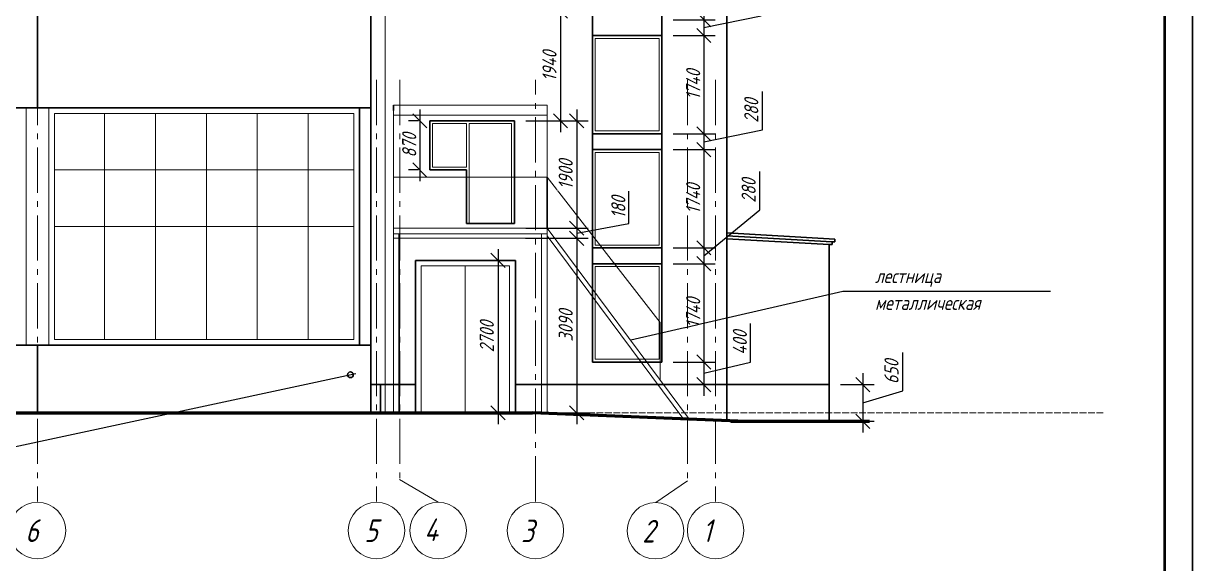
# Model space of a CAD drawing. Header units: millimetres. Extents: x 5341 to 134645, y 2795 to 129189.
# Drawn here: x 113954 to 134645, y 23877 to 33441 of the extents above; entities that cross this region are included whole.
import ezdxf

# ---------------------------------------------------------------- set-up
doc = ezdxf.new("R2010")
doc.units = ezdxf.units.MM
doc.linetypes.add('ACAD_ISO02W100', pattern=[15, 12, -3])
doc.linetypes.add('GOST2.303 6', pattern=[12, 8, -1.5, 1, -1.5])
doc.layers.get('Defpoints').update_dxf_attribs({"color": 1})
doc.layers.add('osi', color=1, linetype='GOST2.303 6', lineweight=15, plot=False)
doc.layers.add('razm', color=5, linetype='Continuous', lineweight=15, plot=False)
for name, color, linetype, lineweight in [('peregorodki', 7, 'Continuous', 20), ('АР_ОкнаЗаполнение', 130, 'Continuous', 20), ('АР_Рамка', 7, 'Continuous', 30), ('АР_Текст', 165, 'Continuous', 25), ('земля', 2, 'Continuous', 60), ('Стены', 170, 'Continuous', 30)]:
    doc.layers.add(name, color=color, linetype=linetype, lineweight=lineweight)
doc.styles.add('GOST 2.304', font='CS_Gost2304.shx', dxfattribs={"oblique": 15})
doc.styles.add('style2', font='CS_Gost2304.shx', dxfattribs={"oblique": 15})
doc.styles.add('ГОСТ 2.304', font='CS_Gost2304.shx')
doc.dimstyles.new('СПДС', dxfattribs={"dimscale": 100, "dimtxt": 2.5, "dimasz": 2.5, "dimexe": 2, "dimexo": 2, "dimtad": 1, "dimdec": 0, "dimrnd": 0.001, "dimtxsty": 'ГОСТ 2.304', "dimblk": 'ARCHTICK', "dimblk1": 'ARCHTICK', "dimblk2": 'OBLIQUE', "dimcen": 2.5, "dimdle": 2, "dimadec": 0, "dimazin": 2, "dimtfac": 0.75, "dimtdec": 0, "dimtmove": 1, "dimatfit": 3, "dimfxl": 1, "dimtfill": 1, "dimtolj": 1, "dimarcsym": 1})

# ---------------------------------------------------------------- blocks, each defined once
blk = doc.blocks.new('_Oblique')
at = {"color": 0, "linetype": 'ByBlock', "lineweight": -2}
blk.add_line((-0.5, -0.5), (0.5, 0.5), dxfattribs=at)
blk = doc.blocks.new('*D111')
at = {"layer": 'Defpoints', "color": 0, "ltscale": 200, "transparency": 16777216}
for p in [(125254, 35246), (125254, 33506), (125995, 33506)]:
    blk.add_point(p, dxfattribs=at)
at = {"layer": 'razm', "lineweight": -2, "ltscale": 200, "transparency": 16777216}
for p, q in [((125995, 35446), (125995, 33306)), ((125454, 35246), (126195, 35246)), ((125454, 33506), (126195, 33506))]:
    blk.add_line(p, q, dxfattribs=at)
at = {"layer": 'razm', "lineweight": -2, "ltscale": 200, "transparency": 16777216, "xscale": 250, "yscale": 250, "zscale": 250}
for p, rotation in [((125995, 35246), 90), ((125995, 33506), 270)]:
    blk.add_blockref('_Oblique', p, dxfattribs=dict(at, rotation=rotation))
at = {"layer": 'razm', "ltscale": 200, "transparency": 16777216, "insert": (125807, 34376), "char_height": 250, "attachment_point": 5, "rotation": 90, "style": 'style2', "bg_fill": 3, "box_fill_scale": 1.1, "bg_fill_color": 256, "bg_fill_true_color": 13158600, "bg_fill_transparency": 0}
blk.add_mtext('\\A1;1740', dxfattribs=at)
blk = doc.blocks.new('*D112')
at = {"layer": 'Defpoints', "color": 0, "ltscale": 200, "transparency": 16777216}
for p in [(125254, 33506), (125254, 33226), (125995, 33226)]:
    blk.add_point(p, dxfattribs=at)
at = {"layer": 'razm', "lineweight": -2, "ltscale": 200, "transparency": 16777216}
for p, q in [((127009, 33575), (127009, 34255)), ((125995, 33706), (125995, 33026)), ((125995, 33366), (127009, 33575)), ((125454, 33506), (126195, 33506)), ((125454, 33226), (126195, 33226))]:
    blk.add_line(p, q, dxfattribs=at)
at = {"layer": 'razm', "lineweight": -2, "ltscale": 200, "transparency": 16777216, "xscale": 250, "yscale": 250, "zscale": 250}
for p, rotation in [((125995, 33506), 90), ((125995, 33226), 270)]:
    blk.add_blockref('_Oblique', p, dxfattribs=dict(at, rotation=rotation))
at = {"layer": 'razm', "ltscale": 200, "transparency": 16777216, "insert": (126812, 33915), "char_height": 250, "attachment_point": 5, "rotation": 90, "style": 'style2', "bg_fill": 3, "box_fill_scale": 1.1, "bg_fill_color": 256, "bg_fill_true_color": 13158600, "bg_fill_transparency": 0}
blk.add_mtext('\\A1;280', dxfattribs=at)
blk = doc.blocks.new('*D113')
at = {"layer": 'Defpoints', "color": 0, "ltscale": 200, "transparency": 16777216}
for p in [(125254, 33226), (125254, 31486), (125995, 31486)]:
    blk.add_point(p, dxfattribs=at)
at = {"layer": 'razm', "lineweight": -2, "ltscale": 200, "transparency": 16777216}
for p, q in [((125995, 33426), (125995, 31286)), ((125454, 33226), (126195, 33226)), ((125454, 31486), (126195, 31486))]:
    blk.add_line(p, q, dxfattribs=at)
at = {"layer": 'razm', "lineweight": -2, "ltscale": 200, "transparency": 16777216, "xscale": 250, "yscale": 250, "zscale": 250}
for p, rotation in [((125995, 33226), 90), ((125995, 31486), 270)]:
    blk.add_blockref('_Oblique', p, dxfattribs=dict(at, rotation=rotation))
at = {"layer": 'razm', "ltscale": 200, "transparency": 16777216, "insert": (125807, 32356), "char_height": 250, "attachment_point": 5, "rotation": 90, "style": 'style2', "bg_fill": 3, "box_fill_scale": 1.1, "bg_fill_color": 256, "bg_fill_true_color": 13158600, "bg_fill_transparency": 0}
blk.add_mtext('\\A1;1740', dxfattribs=at)
blk = doc.blocks.new('*D114')
at = {"layer": 'Defpoints', "color": 0, "ltscale": 200, "transparency": 16777216}
for p in [(125254, 31486), (125254, 31206), (125995, 31206)]:
    blk.add_point(p, dxfattribs=at)
at = {"layer": 'razm', "lineweight": -2, "ltscale": 200, "transparency": 16777216}
for p, q in [((127032, 31555), (127032, 32235)), ((125995, 31686), (125995, 31006)), ((125454, 31486), (126195, 31486)), ((125995, 31346), (127032, 31555)), ((125454, 31206), (126195, 31206))]:
    blk.add_line(p, q, dxfattribs=at)
at = {"layer": 'razm', "lineweight": -2, "ltscale": 200, "transparency": 16777216, "xscale": 250, "yscale": 250, "zscale": 250}
for p, rotation in [((125995, 31486), 90), ((125995, 31206), 270)]:
    blk.add_blockref('_Oblique', p, dxfattribs=dict(at, rotation=rotation))
at = {"layer": 'razm', "ltscale": 200, "transparency": 16777216, "insert": (126835, 31895), "char_height": 250, "attachment_point": 5, "rotation": 90, "style": 'style2', "bg_fill": 3, "box_fill_scale": 1.1, "bg_fill_color": 256, "bg_fill_true_color": 13158600, "bg_fill_transparency": 0}
blk.add_mtext('\\A1;280', dxfattribs=at)
blk = doc.blocks.new('*D115')
at = {"layer": 'Defpoints', "color": 0, "ltscale": 200, "transparency": 16777216}
for p in [(125254, 31206), (125254, 29466), (125995, 29466)]:
    blk.add_point(p, dxfattribs=at)
at = {"layer": 'razm', "lineweight": -2, "ltscale": 200, "transparency": 16777216}
for p, q in [((125995, 31406), (125995, 29266)), ((125454, 31206), (126195, 31206)), ((125454, 29466), (126195, 29466))]:
    blk.add_line(p, q, dxfattribs=at)
at = {"layer": 'razm', "lineweight": -2, "ltscale": 200, "transparency": 16777216, "xscale": 250, "yscale": 250, "zscale": 250}
for p, rotation in [((125995, 31206), 90), ((125995, 29466), 270)]:
    blk.add_blockref('_Oblique', p, dxfattribs=dict(at, rotation=rotation))
at = {"layer": 'razm', "ltscale": 200, "transparency": 16777216, "insert": (125807, 30336), "char_height": 250, "attachment_point": 5, "rotation": 90, "style": 'style2', "bg_fill": 3, "box_fill_scale": 1.1, "bg_fill_color": 256, "bg_fill_true_color": 13158600, "bg_fill_transparency": 0}
blk.add_mtext('\\A1;1740', dxfattribs=at)
blk = doc.blocks.new('*D116')
at = {"layer": 'Defpoints', "color": 0, "ltscale": 200, "transparency": 16777216}
for p in [(125254, 29466), (125254, 29186), (125995, 29186)]:
    blk.add_point(p, dxfattribs=at)
at = {"layer": 'razm', "lineweight": -2, "ltscale": 200, "transparency": 16777216}
for p, q in [((126985, 30140), (126985, 30819)), ((125995, 29326), (126985, 30140)), ((125995, 29666), (125995, 28986)), ((125454, 29466), (126195, 29466)), ((125454, 29186), (126195, 29186))]:
    blk.add_line(p, q, dxfattribs=at)
at = {"layer": 'razm', "lineweight": -2, "ltscale": 200, "transparency": 16777216, "xscale": 250, "yscale": 250, "zscale": 250}
for p, rotation in [((125995, 29466), 90), ((125995, 29186), 270)]:
    blk.add_blockref('_Oblique', p, dxfattribs=dict(at, rotation=rotation))
at = {"layer": 'razm', "ltscale": 200, "transparency": 16777216, "insert": (126788, 30479), "char_height": 250, "attachment_point": 5, "rotation": 90, "style": 'style2', "bg_fill": 3, "box_fill_scale": 1.1, "bg_fill_color": 256, "bg_fill_true_color": 13158600, "bg_fill_transparency": 0}
blk.add_mtext('\\A1;280', dxfattribs=at)
blk = doc.blocks.new('*D117')
at = {"layer": 'Defpoints', "color": 0, "ltscale": 200, "transparency": 16777216}
for p in [(125254, 29186), (125254, 27446), (125995, 27446)]:
    blk.add_point(p, dxfattribs=at)
at = {"layer": 'razm', "lineweight": -2, "ltscale": 200, "transparency": 16777216}
for p, q in [((125995, 29386), (125995, 27246)), ((125454, 29186), (126195, 29186)), ((125454, 27446), (126195, 27446))]:
    blk.add_line(p, q, dxfattribs=at)
at = {"layer": 'razm', "lineweight": -2, "ltscale": 200, "transparency": 16777216, "xscale": 250, "yscale": 250, "zscale": 250}
for p, rotation in [((125995, 29186), 90), ((125995, 27446), 270)]:
    blk.add_blockref('_Oblique', p, dxfattribs=dict(at, rotation=rotation))
at = {"layer": 'razm', "ltscale": 200, "transparency": 16777216, "insert": (125807, 28316), "char_height": 250, "attachment_point": 5, "rotation": 90, "style": 'style2', "bg_fill": 3, "box_fill_scale": 1.1, "bg_fill_color": 256, "bg_fill_true_color": 13158600, "bg_fill_transparency": 0}
blk.add_mtext('\\A1;1740', dxfattribs=at)
blk = doc.blocks.new('*D118')
at = {"layer": 'Defpoints', "color": 0, "ltscale": 200, "transparency": 16777216}
for p in [(125254, 27446), (125220, 27046), (125995, 27046)]:
    blk.add_point(p, dxfattribs=at)
at = {"layer": 'razm', "lineweight": -2, "ltscale": 200, "transparency": 16777216}
for p, q in [((126821, 27446), (126821, 28128)), ((125995, 27646), (125995, 26846)), ((125454, 27446), (126195, 27446)), ((125995, 27246), (126821, 27446)), ((125420, 27046), (126195, 27046))]:
    blk.add_line(p, q, dxfattribs=at)
at = {"layer": 'razm', "lineweight": -2, "ltscale": 200, "transparency": 16777216, "xscale": 250, "yscale": 250, "zscale": 250}
for p, rotation in [((125995, 27446), 90), ((125995, 27046), 270)]:
    blk.add_blockref('_Oblique', p, dxfattribs=dict(at, rotation=rotation))
at = {"layer": 'razm', "ltscale": 200, "transparency": 16777216, "insert": (126633, 27787), "char_height": 250, "attachment_point": 5, "rotation": 90, "style": 'style2', "bg_fill": 3, "box_fill_scale": 1.1, "bg_fill_color": 256, "bg_fill_true_color": 13158600, "bg_fill_transparency": 0}
blk.add_mtext('\\A1;400', dxfattribs=at)
blk = doc.blocks.new('*D124')
at = {"layer": 'Defpoints', "color": 0, "ltscale": 200, "transparency": 16777216}
for p in [(122534, 33656), (122644, 31716), (123459, 31716)]:
    blk.add_point(p, dxfattribs=at)
at = {"layer": 'razm', "lineweight": -2, "ltscale": 200, "transparency": 16777216}
for p, q in [((123459, 33856), (123459, 31516)), ((122734, 33656), (123659, 33656)), ((122844, 31716), (123659, 31716))]:
    blk.add_line(p, q, dxfattribs=at)
at = {"layer": 'razm', "lineweight": -2, "ltscale": 200, "transparency": 16777216, "xscale": 250, "yscale": 250, "zscale": 250}
for p, rotation in [((123459, 33656), 90), ((123459, 31716), 270)]:
    blk.add_blockref('_Oblique', p, dxfattribs=dict(at, rotation=rotation))
at = {"layer": 'razm', "ltscale": 200, "transparency": 16777216, "insert": (123264, 32686), "char_height": 250, "attachment_point": 5, "rotation": 90, "style": 'style2', "bg_fill": 3, "box_fill_scale": 1.1, "bg_fill_color": 256, "bg_fill_true_color": 13158600, "bg_fill_transparency": 0}
blk.add_mtext('\\A1;1940', dxfattribs=at)
blk = doc.blocks.new('*D125')
at = {"layer": 'Defpoints', "color": 0, "ltscale": 200, "transparency": 16777216}
for p in [(122644, 31716), (122644, 29816), (123746, 29816)]:
    blk.add_point(p, dxfattribs=at)
at = {"layer": 'razm', "lineweight": -2, "ltscale": 200, "transparency": 16777216}
for p, q in [((123746, 31916), (123746, 29616)), ((122844, 31716), (123946, 31716)), ((122844, 29816), (123946, 29816))]:
    blk.add_line(p, q, dxfattribs=at)
at = {"layer": 'razm', "lineweight": -2, "ltscale": 200, "transparency": 16777216, "xscale": 250, "yscale": 250, "zscale": 250}
for p, rotation in [((123746, 31716), 90), ((123746, 29816), 270)]:
    blk.add_blockref('_Oblique', p, dxfattribs=dict(at, rotation=rotation))
at = {"layer": 'razm', "ltscale": 200, "transparency": 16777216, "insert": (123551, 30766), "char_height": 250, "attachment_point": 5, "rotation": 90, "style": 'style2', "bg_fill": 3, "box_fill_scale": 1.1, "bg_fill_color": 256, "bg_fill_true_color": 13158600, "bg_fill_transparency": 0}
blk.add_mtext('\\A1;1900', dxfattribs=at)
blk = doc.blocks.new('*D126')
at = {"layer": 'Defpoints', "color": 0, "ltscale": 200, "transparency": 16777216}
for p in [(122644, 29816), (122639, 29636), (123746, 29636)]:
    blk.add_point(p, dxfattribs=at)
at = {"layer": 'razm', "lineweight": -2, "ltscale": 200, "transparency": 16777216}
for p, q in [((124670, 29898), (124670, 30471)), ((123746, 30016), (123746, 29436)), ((122844, 29816), (123946, 29816)), ((123746, 29726), (124670, 29898)), ((122839, 29636), (123946, 29636))]:
    blk.add_line(p, q, dxfattribs=at)
at = {"layer": 'razm', "lineweight": -2, "ltscale": 200, "transparency": 16777216, "xscale": 250, "yscale": 250, "zscale": 250}
for p, rotation in [((123746, 29816), 90), ((123746, 29636), 270)]:
    blk.add_blockref('_Oblique', p, dxfattribs=dict(at, rotation=rotation))
at = {"layer": 'razm', "ltscale": 200, "transparency": 16777216, "insert": (124482, 30184), "char_height": 250, "attachment_point": 5, "rotation": 90, "style": 'style2', "bg_fill": 3, "box_fill_scale": 1.1, "bg_fill_color": 256, "bg_fill_true_color": 13158600, "bg_fill_transparency": 0}
blk.add_mtext('\\A1;180', dxfattribs=at)
blk = doc.blocks.new('*D127')
at = {"layer": 'Defpoints', "color": 0, "ltscale": 200, "transparency": 16777216}
for p in [(122639, 29636), (122664, 26546), (123746, 26546)]:
    blk.add_point(p, dxfattribs=at)
at = {"layer": 'razm', "lineweight": -2, "ltscale": 200, "transparency": 16777216}
for p, q in [((123746, 29836), (123746, 26346)), ((122839, 29636), (123946, 29636)), ((122864, 26546), (123946, 26546))]:
    blk.add_line(p, q, dxfattribs=at)
at = {"layer": 'razm', "lineweight": -2, "ltscale": 200, "transparency": 16777216, "xscale": 250, "yscale": 250, "zscale": 250}
for p, rotation in [((123746, 29636), 90), ((123746, 26546), 270)]:
    blk.add_blockref('_Oblique', p, dxfattribs=dict(at, rotation=rotation))
at = {"layer": 'razm', "ltscale": 200, "transparency": 16777216, "insert": (123551, 28091), "char_height": 250, "attachment_point": 5, "rotation": 90, "style": 'style2', "bg_fill": 3, "box_fill_scale": 1.1, "bg_fill_color": 256, "bg_fill_true_color": 13158600, "bg_fill_transparency": 0}
blk.add_mtext('\\A1;3090', dxfattribs=at)
blk = doc.blocks.new('*D156')
at = {"layer": 'Defpoints', "color": 0, "ltscale": 200, "transparency": 16777216}
for p in [(128214, 27046), (128214, 26396), (128810, 26396)]:
    blk.add_point(p, dxfattribs=at)
at = {"layer": 'razm', "lineweight": -2, "ltscale": 200, "transparency": 16777216}
for p, q in [((129516, 26933), (129516, 27612)), ((128810, 27246), (128810, 26196)), ((128414, 27046), (129010, 27046)), ((128810, 26721), (129516, 26933)), ((128414, 26396), (129010, 26396))]:
    blk.add_line(p, q, dxfattribs=at)
at = {"layer": 'razm', "lineweight": -2, "ltscale": 200, "transparency": 16777216, "xscale": 250, "yscale": 250, "zscale": 250}
for p, rotation in [((128810, 27046), 90), ((128810, 26396), 270)]:
    blk.add_blockref('_Oblique', p, dxfattribs=dict(at, rotation=rotation))
at = {"layer": 'razm', "ltscale": 200, "transparency": 16777216, "insert": (129316, 27272), "char_height": 250, "attachment_point": 5, "rotation": 90, "style": 'style2', "bg_fill": 3, "box_fill_scale": 1.1, "bg_fill_color": 256, "bg_fill_true_color": 13158600, "bg_fill_transparency": 0}
blk.add_mtext('\\A1;650', dxfattribs=at)
blk = doc.blocks.new('*D158')
at = {"layer": 'Defpoints', "color": 0, "ltscale": 200, "transparency": 16777216}
for p in [(122664, 29246), (122353, 26546), (122664, 26546)]:
    blk.add_point(p, dxfattribs=at)
at = {"layer": 'razm', "lineweight": -2, "ltscale": 200, "transparency": 16777216}
for p, q in [((122353, 29446), (122353, 26346)), ((122464, 29246), (122153, 29246)), ((122464, 26546), (122153, 26546))]:
    blk.add_line(p, q, dxfattribs=at)
at = {"layer": 'razm', "lineweight": -2, "ltscale": 200, "transparency": 16777216, "xscale": 250, "yscale": 250, "zscale": 250}
for p, rotation in [((122353, 29246), 90), ((122353, 26546), 270)]:
    blk.add_blockref('_Oblique', p, dxfattribs=dict(at, rotation=rotation))
at = {"layer": 'razm', "ltscale": 200, "transparency": 16777216, "insert": (122155, 27896), "char_height": 250, "attachment_point": 5, "rotation": 90, "style": 'style2', "bg_fill": 3, "box_fill_scale": 1.1, "bg_fill_color": 256, "bg_fill_true_color": 13158600, "bg_fill_transparency": 0}
blk.add_mtext('\\A1;2700', dxfattribs=at)
blk = doc.blocks.new('*D159')
at = {"layer": 'Defpoints', "color": 0, "ltscale": 200, "transparency": 16777216}
for p in [(121144, 31716), (120970, 30846), (121144, 30846)]:
    blk.add_point(p, dxfattribs=at)
at = {"layer": 'razm', "lineweight": -2, "ltscale": 200, "transparency": 16777216}
for p, q in [((120970, 31916), (120970, 30646)), ((120944, 31716), (120770, 31716)), ((120944, 30846), (120770, 30846))]:
    blk.add_line(p, q, dxfattribs=at)
at = {"layer": 'razm', "lineweight": -2, "ltscale": 200, "transparency": 16777216, "xscale": 250, "yscale": 250, "zscale": 250}
for p, rotation in [((120970, 31716), 90), ((120970, 30846), 270)]:
    blk.add_blockref('_Oblique', p, dxfattribs=dict(at, rotation=rotation))
at = {"layer": 'razm', "ltscale": 200, "transparency": 16777216, "insert": (120782, 31281), "char_height": 250, "attachment_point": 5, "rotation": 90, "style": 'style2', "bg_fill": 3, "box_fill_scale": 1.1, "bg_fill_color": 256, "bg_fill_true_color": 13158600, "bg_fill_transparency": 0}
blk.add_mtext('\\A1;870', dxfattribs=at)

msp = doc.modelspace()

# ---------------------------------------------------------------- linework, layer by layer
at = {"layer": 'osi', "ltscale": 100}
for p, q in [((114204.3, 32441), (114204.3, 24978.9)), ((120204.3, 32441), (120204.3, 24978.9)), ((121293.3, 24963.9), (120609.3, 25365.7)), ((125704.3, 25344.1), (125144, 24956.5))]:
    msp.add_line(p, q, dxfattribs=at)
at = {"layer": 'osi', "linetype": 'Continuous', "ltscale": 100}
for centre in [(114204.3, 24463.9), (120204.3, 24463.9), (121293.3, 24463.9), (123014.3, 24463.9), (125138.8, 24459), (126204.3, 24463.9)]:
    msp.add_circle(centre, 500, dxfattribs=at)
at = {"layer": 'peregorodki', "ltscale": 100}
for p, q in [((120354.3, 40785.8), (120354.3, 26545.8)), ((120504.3, 31995.8), (123224.3, 31995.8)), ((120504.3, 30715.8), (120504.3, 31895.8)), ((123224.3, 31995.8), (123224.3, 31895.8)), ((123224.3, 30715.8), (123224.3, 31895.8)), ((120504.3, 31815.8), (123224.3, 31815.8)), ((120504.3, 29815.8), (120504.3, 30715.8)), ((120504.3, 30715.8), (123224.3, 30715.8)), ((125223.5, 28145.8), (123224.3, 30715.8)), ((120504.3, 29915.8), (120504.3, 26545.8)), ((123224.3, 29915.8), (123224.3, 26526.8)), ((125744.3, 26426.8), (123224.3, 29815.8)), ((123224.3, 29715.3), (120504.3, 29715.8)), ((123124.3, 29715.3), (123124.3, 26530.8)), ((125641.6, 26430.9), (123224.3, 29681.8)), ((125223.5, 27127.2), (125223.5, 28145.8))]:
    msp.add_line(p, q, dxfattribs=at)
msp.add_lwpolyline([(120504.3, 29635.8), (123224.3, 29635.8), (123224.3, 29815.8), (120504.3, 29815.8)], close=True, dxfattribs=at)
at = {"layer": 'АР_ОкнаЗаполнение', "ltscale": 100}
for p, q in [((115392.5, 31845.8), (115392.5, 27845.8)), ((116292.5, 31845.8), (116292.5, 27845.8)), ((117192.5, 31845.8), (117192.5, 27845.8)), ((118092.5, 31845.8), (118092.5, 27845.8)), ((118992.5, 31845.8), (118992.5, 27845.8)), ((119804.3, 30845.8), (114504.3, 30845.8)), ((119804.3, 29845.8), (114504.3, 29845.8)), ((121774.3, 29145.8), (121774.3, 26565.8))]:
    msp.add_line(p, q, dxfattribs=at)
for points in [[(124074.3, 33175.8), (125204.3, 33175.8), (125204.3, 31535.8), (124074.3, 31535.8)], [(114004.3, 31945.8), (114404.3, 31945.8), (114404.3, 27745.8), (114004.3, 27745.8)], [(114504.3, 31845.8), (119804.3, 31845.8), (119804.3, 27845.8), (114504.3, 27845.8)], [(121194.3, 31665.8), (121794.3, 31665.8), (121794.3, 30895.8), (121194.3, 30895.8)], [(121844.3, 31665.8), (122594.3, 31665.8), (122594.3, 29895.8), (121844.3, 29895.8)], [(124074.3, 31155.8), (125204.3, 31155.8), (125204.3, 29515.8), (124074.3, 29515.8)], [(120994.3, 29145.8), (122554.3, 29145.8), (122554.3, 26565.8), (120994.3, 26565.8)], [(124074.3, 29135.8), (125204.3, 29135.8), (125204.3, 27495.8), (124074.3, 27495.8)]]:
    msp.add_lwpolyline(points, close=True, dxfattribs=at)
at = {"layer": 'АР_Рамка'}
msp.add_line((134644.5, 2795), (134644.5, 44795), dxfattribs=at)
at = {"layer": 'АР_Рамка', "lineweight": 50}
msp.add_lwpolyline([(134144.5, 3295), (77244.5, 3295), (77244.5, 44295), (134144.5, 44295), (134144.5, 3295)], close=True, dxfattribs=at)
at = {"layer": 'АР_Текст', "lineweight": 25}
for p, q in [((132131.3, 28696), (128452.7, 28696)), ((113537.3, 25889.9), (119839, 27240.1))]:
    msp.add_line(p, q, dxfattribs=at)
at = {"layer": 'земля', "ltscale": 100}
msp.add_line((128927.9, 26395.8), (126472.2, 26395.8), dxfattribs=at)
at = {"layer": 'Стены', "ltscale": 100}
for p, q in [((126404.3, 40785.8), (126404.3, 26395.8)), ((124024.3, 39285.8), (124024.3, 27445.8)), ((125254.3, 39285.8), (125254.3, 27445.8)), ((120104.3, 37945.8), (120104.3, 26545.8)), ((114204.3, 33745.8), (114204.3, 31945.8)), ((124024.3, 33225.8), (125254.3, 33225.8)), ((90204.3, 31945.8), (120104.3, 31945.8)), ((119904.3, 31945.8), (119904.3, 27745.8)), ((120504.3, 31995.8), (120504.3, 31895.8)), ((122644.3, 31715.8), (121144.3, 31715.8)), ((121144.3, 31715.8), (121144.3, 30845.8)), ((122644.3, 31715.8), (122644.3, 29895.8)), ((124024.3, 31485.8), (125254.3, 31485.8)), ((124024.3, 31205.8), (125254.3, 31205.8)), ((121144.3, 30845.8), (121794.3, 30845.8)), ((121794.3, 30845.8), (121794.3, 29895.8)), ((123224.3, 30715.8), (123224.3, 29815.8)), ((120604.3, 29715.8), (120604.3, 26545.8)), ((126404.3, 29733.8), (128314.3, 29623.4)), ((126404.3, 29680.9), (128264.3, 29573.4)), ((126404.3, 29628.1), (128214.3, 29523.4)), ((128314.3, 29623.4), (128314.3, 29573.4)), ((124024.3, 29465.8), (125254.3, 29465.8)), ((128214.3, 29523.4), (128214.3, 26395.8)), ((128264.3, 29523.4), (128214.3, 29523.4)), ((128314.3, 29573.4), (128264.3, 29573.4)), ((128264.3, 29573.4), (128264.3, 29523.4)), ((120894.3, 29245.8), (120894.3, 26545.8)), ((120894.3, 29245.8), (122664.3, 29245.8)), ((122664.3, 29245.8), (122664.3, 26545.8)), ((124024.3, 29185.8), (125254.3, 29185.8)), ((108264.3, 27745.8), (120104.3, 27745.8)), ((114204.3, 27745.8), (114204.3, 26545.8)), ((124024.3, 27445.8), (125254.3, 27445.8)), ((120894.3, 27045.8), (120104.3, 27045.8)), ((120274.3, 26545.8), (120274.3, 27045.8)), ((126404.3, 27045.8), (122664.3, 27045.8)), ((128214.3, 27045.8), (126404.3, 27045.8)), ((126524.3, 26395.8), (122744.3, 26545.8))]:
    msp.add_line(p, q, dxfattribs=at)
at = {"layer": 'Стены', "color": 1, "linetype": 'ACAD_ISO02W100', "lineweight": 15, "ltscale": 10}
msp.add_line((83744.3, 26545.8), (133069.1, 26545.8), dxfattribs=at)
at = {"layer": 'Стены', "ltscale": 100}
msp.add_circle((119741, 27220.3), 50, dxfattribs=at)

# ---------------------------------------------------------------- texts
at = {"layer": 'osi', "color": 7, "lineweight": 25, "style": 'GOST 2.304', "oblique": 15}
for s, p in [('6', (113988.7, 24260.7)), ('5', (119988.7, 24260.7)), ('4', (121045.2, 24275.8)), ('3', (122762.5, 24255.8)), ('2', (124905.7, 24250.9)), ('1', (125971.2, 24260.7))]:
    msp.add_text(s, height=400, dxfattribs=at).set_placement(p)
at = {"layer": 'АР_Текст', "lineweight": 25, "style": 'GOST 2.304', "oblique": 15}
for s, p in [('лестница', (129025.5, 28843)), ('металлическая', (129025.5, 28368.2))]:
    msp.add_text(s, height=250, dxfattribs=at).set_placement(p)

# ---------------------------------------------------------------- next in the draw order: dimensions: what is measured, and where the dimension line sits
at = {"layer": 'razm', "color": 1, "ltscale": 200}
for base, p1, p2, override, picture, middle in [((125995, 33505.8), (125254.3, 35245.8), (125254.3, 33505.8), {"dimtxsty": 'style2', "dimblk": 'Oblique', "dimclrd": 256, "dimclre": 256, "dimclrt": 256}, '*D111', (125807.5, 34375.8)), ((123458.7, 31715.8), (122534.3, 33655.8), (122644.3, 31715.8), {"dimtxsty": 'style2', "dimblk": 'Oblique', "dimclrd": 256, "dimclre": 256, "dimclrt": 256}, '*D124', (123264, 32685.8)), ((120969.5, 30845.8), (121144.3, 31715.8), (121144.3, 30845.8), {"dimtxsty": 'style2', "dimblk": 'Oblique', "dimclrd": 256, "dimclre": 256, "dimclrt": 256}, '*D159', (120782, 31280.8)), ((128810, 26395.8), (128214.3, 27045.8), (128214.3, 26395.8), {"dimlfac": 1, "dimtxsty": 'style2', "dimblk": 'Oblique', "dimclrd": 256, "dimclre": 256, "dimclrt": 256, "dimtolj": 1}, '*D156', (129316.1, 26995.1))]:
    dim = msp.add_linear_dim(base=base, p1=p1, p2=p2, angle=90, dimstyle='СПДС', override=override, dxfattribs=at)
    dim.commit()
    dim.dimension.update_dxf_attribs({"geometry": picture, "text_midpoint": middle})

# ---------------------------------------------------------------- next in the draw order: linework, layer by layer
at = {"layer": 'osi', "ltscale": 100}
msp.add_line((120614.3, 32441), (120614.3, 25365.7), dxfattribs=at)

# ---------------------------------------------------------------- next in the draw order: dimensions: what is measured, and where the dimension line sits
at = {"layer": 'razm', "color": 1, "ltscale": 200}
dim = msp.add_linear_dim(base=(125995, 33225.8), p1=(125254.3, 33505.8), p2=(125254.3, 33225.8), angle=90, dimstyle='СПДС', override={"dimtxsty": 'style2', "dimblk": 'Oblique', "dimclrd": 256, "dimclre": 256, "dimclrt": 256}, dxfattribs=at)
dim.commit()
dim.dimension.update_dxf_attribs({"geometry": '*D112', "text_midpoint": (127009.4, 33637.7), "dimtype": 160})
dim = msp.add_linear_dim(base=(123745.8, 29815.8), p1=(122644.3, 31715.8), p2=(122644.3, 29815.8), angle=90, dimstyle='СПДС', override={"dimtxsty": 'style2', "dimblk": 'Oblique', "dimclrd": 256, "dimclre": 256, "dimclrt": 256}, dxfattribs=at)
dim.commit()
dim.dimension.update_dxf_attribs({"geometry": '*D125', "text_midpoint": (123551.1, 30765.8)})

# ---------------------------------------------------------------- next in the draw order: dimensions: what is measured, and where the dimension line sits
dim = msp.add_linear_dim(base=(125995, 31485.8), p1=(125254.3, 33225.8), p2=(125254.3, 31485.8), angle=90, dimstyle='СПДС', override={"dimtxsty": 'style2', "dimblk": 'Oblique', "dimclrd": 256, "dimclre": 256, "dimclrt": 256}, dxfattribs=at)
dim.commit()
dim.dimension.update_dxf_attribs({"geometry": '*D113', "text_midpoint": (125807.5, 32355.8)})
dim = msp.add_linear_dim(base=(123745.8, 29635.8), p1=(122644.3, 29815.8), p2=(122638.5, 29635.8), angle=90, dimstyle='СПДС', override={"dimtxsty": 'style2', "dimblk": 'Oblique', "dimclrd": 256, "dimclre": 256, "dimclrt": 256}, dxfattribs=at)
dim.commit()
dim.dimension.update_dxf_attribs({"geometry": '*D126', "text_midpoint": (124669.6, 29960), "dimtype": 160})

# ---------------------------------------------------------------- next in the draw order: dimensions: what is measured, and where the dimension line sits
dim = msp.add_linear_dim(base=(125995, 31205.8), p1=(125254.3, 31485.8), p2=(125254.3, 31205.8), angle=90, dimstyle='СПДС', override={"dimtxsty": 'style2', "dimblk": 'Oblique', "dimclrd": 256, "dimclre": 256, "dimclrt": 256}, dxfattribs=at)
dim.commit()
dim.dimension.update_dxf_attribs({"geometry": '*D114', "text_midpoint": (127031.7, 31617.7), "dimtype": 160})
dim = msp.add_linear_dim(base=(123745.8, 26545.8), p1=(122638.5, 29635.8), p2=(122664.3, 26545.8), angle=90, dimstyle='СПДС', override={"dimtxsty": 'style2', "dimblk": 'Oblique', "dimclrd": 256, "dimclre": 256, "dimclrt": 256}, dxfattribs=at)
dim.commit()
dim.dimension.update_dxf_attribs({"geometry": '*D127', "text_midpoint": (123551.1, 28090.8)})

# ---------------------------------------------------------------- next in the draw order: linework, layer by layer
at = {"layer": 'osi', "ltscale": 100}
msp.add_line((123014.3, 24978.9), (123014.3, 32441), dxfattribs=at)
at = {"layer": 'земля', "ltscale": 100}
msp.add_line((126744.3, 26395.8), (122964.3, 26545.8), dxfattribs=at)
at = {"layer": 'Стены', "ltscale": 100}
msp.add_line((122644.3, 29895.8), (121794.3, 29895.8), dxfattribs=at)

# ---------------------------------------------------------------- next in the draw order: dimensions: what is measured, and where the dimension line sits
at = {"layer": 'razm', "color": 1, "ltscale": 200}
for base, p1, p2, picture, middle in [((125995, 29465.8), (125254.3, 31205.8), (125254.3, 29465.8), '*D115', (125807.5, 30335.8)), ((122352.6, 26545.8), (122664.3, 29245.8), (122664.3, 26545.8), '*D158', (122155.4, 27895.8))]:
    dim = msp.add_linear_dim(base=base, p1=p1, p2=p2, angle=90, dimstyle='СПДС', override={"dimtxsty": 'style2', "dimblk": 'Oblique', "dimclrd": 256, "dimclre": 256, "dimclrt": 256}, dxfattribs=at)
    dim.commit()
    dim.dimension.update_dxf_attribs({"geometry": picture, "text_midpoint": middle})

# ---------------------------------------------------------------- next in the draw order: linework, layer by layer
at = {"layer": 'земля', "ltscale": 100}
msp.add_line((83964.3, 26545.8), (122964.3, 26545.8), dxfattribs=at)

# ---------------------------------------------------------------- next in the draw order: dimensions: what is measured, and where the dimension line sits
at = {"layer": 'razm', "color": 1, "ltscale": 200}
dim = msp.add_linear_dim(base=(125995, 29185.8), p1=(125254.3, 29465.8), p2=(125254.3, 29185.8), angle=90, dimstyle='СПДС', override={"dimtxsty": 'style2', "dimblk": 'Oblique', "dimclrd": 256, "dimclre": 256, "dimclrt": 256}, dxfattribs=at)
dim.commit()
dim.dimension.update_dxf_attribs({"geometry": '*D116', "text_midpoint": (126985.4, 30202.2), "dimtype": 160})

# ---------------------------------------------------------------- next in the draw order: dimensions: what is measured, and where the dimension line sits
dim = msp.add_linear_dim(base=(125995, 27445.8), p1=(125254.3, 29185.8), p2=(125254.3, 27445.8), angle=90, dimstyle='СПДС', override={"dimtxsty": 'style2', "dimblk": 'Oblique', "dimclrd": 256, "dimclre": 256, "dimclrt": 256}, dxfattribs=at)
dim.commit()
dim.dimension.update_dxf_attribs({"geometry": '*D117', "text_midpoint": (125807.5, 28315.8)})

# ---------------------------------------------------------------- next in the draw order: dimensions: what is measured, and where the dimension line sits
dim = msp.add_linear_dim(base=(125995, 27045.8), p1=(125254.3, 27445.8), p2=(125220.5, 27045.8), angle=90, dimstyle='СПДС', override={"dimtxsty": 'style2', "dimblk": 'Oblique', "dimclrd": 256, "dimclre": 256, "dimclrt": 256}, dxfattribs=at)
dim.commit()
dim.dimension.update_dxf_attribs({"geometry": '*D118', "text_midpoint": (126820.8, 27509), "dimtype": 160})

# ---------------------------------------------------------------- next in the draw order: linework, layer by layer
at = {"layer": 'osi', "ltscale": 100}
for p, q in [((125704.3, 32441), (125704.3, 25344.1)), ((126204.3, 32441), (126204.3, 24978.9))]:
    msp.add_line(p, q, dxfattribs=at)
at = {"layer": 'АР_Текст', "lineweight": 25}
msp.add_line((128452.7, 28696), (124700.8, 27830.2), dxfattribs=at)

doc.saveas('drawing.dxf')
